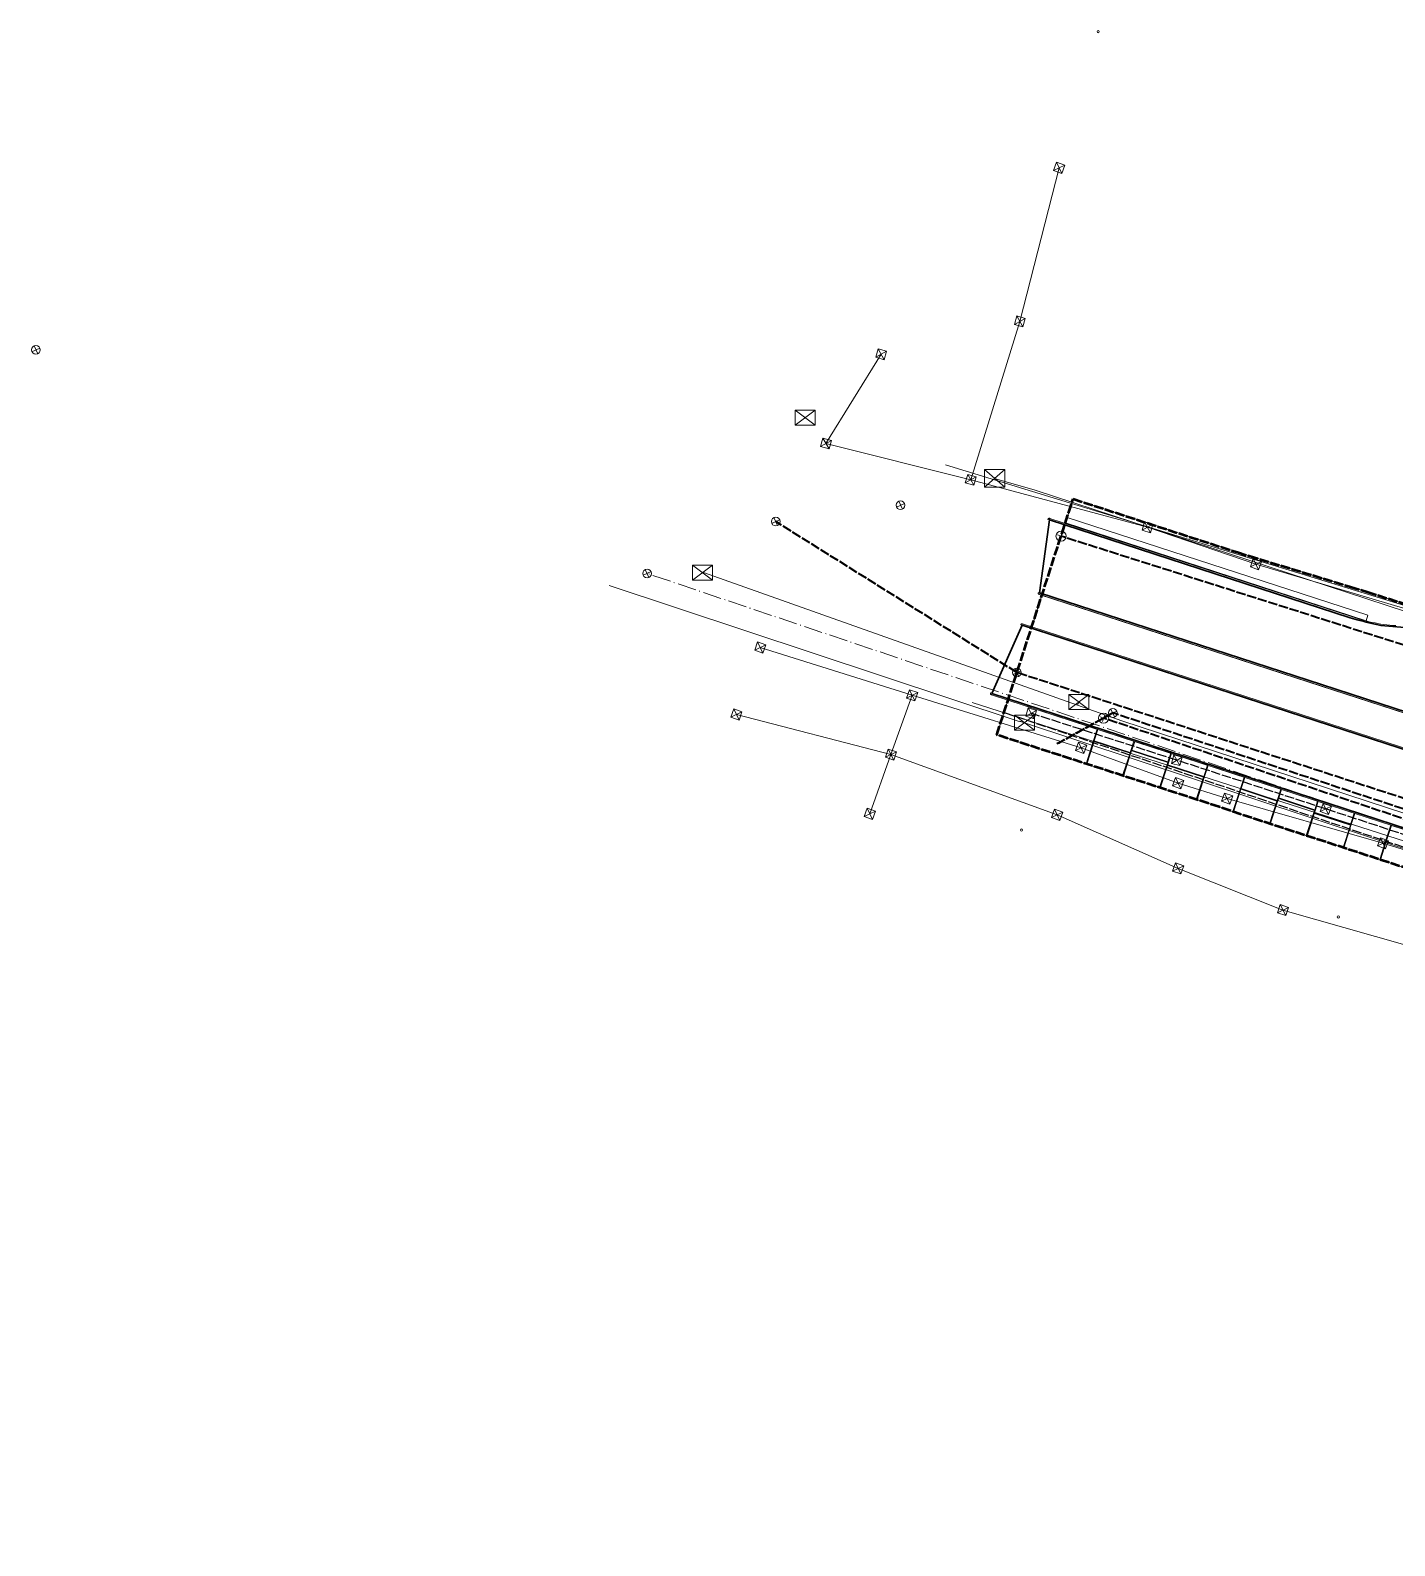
# Model space of a CAD drawing. Header units: metres. Extents: x 105014 to 106600, y 111320 to 118425.
# Drawn here: x 105013.5 to 105200.8, y 112710.9 to 112918.9 of the extents above; entities that cross this region are included whole.
import ezdxf

# ---------------------------------------------------------------- set-up
doc = ezdxf.new("R2010")
doc.units = ezdxf.units.M
doc.linetypes.add('DASHDOT', pattern=[3.556, 2.54, -0.508, 0, -0.508])
doc.linetypes.add('DASHED', pattern=[1.524, 1.27, -0.254])
for name, color, linetype, lineweight in [('00-BASE-LIMITE', 7, 'DASHED', 50), ('00-BASE-UE', 42, 'DASHED', 25), ('10-PAV-CALZADA-MIXTA', 8, 'CONTINUOUS', 30), ('10-PAV-SARDINEL', 252, 'CONTINUOUS', 13), ('20-EP-ZONA-DURA', 253, 'CONTINUOUS', 13), ('20-EP-ZONA-VERDE', 84, 'CONTINUOUS', 13), ('30-RED-ENEL-EXIST', 13, 'CONTINUOUS', 13), ('30-RED-ENEL-NODOS', 11, 'CONTINUOUS', 13), ('30-RED-ENEL-PROY', 1, 'DASHED', 25), ('30-RED-ETB-CAMARA', 151, 'CONTINUOUS', 13), ('30-RED-ETB-EXIST', 145, 'CONTINUOUS', 13), ('35-RH-ACUE-MENOR-EXIST', 151, 'CONTINUOUS', 13), ('35-RH-ACUE-MENOR-PROY', 5, 'DASHED', 25), ('35-RH-PLUV-INTERCEPTOR', 3, 'DASHED', 40), ('35-RH-PLUV-NODOS', 94, 'CONTINUOUS', 13), ('35-RH-PLUV-RETIRO', 8, 'DASHDOT', 13), ('36-RH-SAN-COLECTOR-PROY', 6, 'DASHED', 35), ('36-RH-SAN-POZOS', 216, 'CONTINUOUS', 13)]:
    doc.layers.add(name, color=color, linetype=linetype, lineweight=lineweight)

# ---------------------------------------------------------------- blocks, each defined once
blk = doc.blocks.new('CAM_ETB_T_13A')
for p, q in [((-1.375, -1.025), (1.375, 1.025)), ((-1.375, 1.025), (1.375, -1.025))]:
    blk.add_line(p, q)
blk.add_lwpolyline([(-1.375, -1.025), (1.375, -1.025), (1.375, 1.025), (-1.375, 1.025)], close=True)
blk = doc.blocks.new('CAM_ETB_T_14')
for p, q in [((-1.39, -1.22), (1.39, 1.22)), ((-1.39, 1.22), (1.39, -1.22))]:
    blk.add_line(p, q)
blk.add_lwpolyline([(-1.39, -1.22), (1.39, -1.22), (1.39, 1.22), (-1.39, 1.22)], close=True)
blk = doc.blocks.new('CAM_ETB_T_13')
for p, q in [((-1.375, -1.025), (1.375, 1.025)), ((-1.375, 1.025), (1.375, -1.025))]:
    blk.add_line(p, q)
blk.add_lwpolyline([(-1.375, -1.025), (1.375, -1.025), (1.375, 1.025), (-1.375, 1.025)], close=True)
blk = doc.blocks.new('CAJA_ENEL')
for p, q in [((-0.6, -0.6), (0.6, 0.6)), ((-0.6, 0.6), (0.6, -0.6))]:
    blk.add_line(p, q)
blk.add_lwpolyline([(-0.6, -0.6), (0.6, -0.6), (0.6, 0.6), (-0.6, 0.6)], close=True)
blk = doc.blocks.new('POSTE')
blk.add_circle((0, 0), 0.15)
blk = doc.blocks.new('POZO_SAN')
for p, q in [((-0.5, 0), (0.5, 0)), ((0, -0.5), (0, 0.5))]:
    blk.add_line(p, q)
blk.add_circle((0, 0), 0.7)
blk = doc.blocks.new('POZO_PLUV')
for p, q in [((-0.42, -0.42), (0.42, 0.42)), ((-0.42, 0.42), (0.42, -0.42))]:
    blk.add_line(p, q)
blk.add_circle((0, 0), 0.6)

msp = doc.modelspace()

# ---------------------------------------------------------------- linework, layer by layer
at = {"layer": '00-BASE-LIMITE'}
msp.add_lwpolyline([(105202.9235, 112803.6929), (105179.7183, 112811.2349), (105176.7095, 112812.2797), (105146.1715, 112822.1625), (105156.6529, 112854.5505), (105179.1955, 112847.2205), (105180.8141, 112846.7323), (105194.7067, 112842.4949), (105197.0225, 112841.7885), (105203.5783, 112839.7065)], dxfattribs=at)
at = {"layer": '00-BASE-UE'}
msp.add_lwpolyline([(105202.9235, 112803.6929), (105179.7183, 112811.2349), (105176.7095, 112812.2797), (105146.1715, 112822.1625), (105156.6529, 112854.5505), (105179.1955, 112847.2205), (105180.8141, 112846.7323), (105194.7067, 112842.4949), (105197.0225, 112841.7885), (105203.5783, 112839.7065)], dxfattribs=at)
at = {"layer": '10-PAV-CALZADA-MIXTA'}
for points in [[(105220.4151, 112819.4175), (105190.756, 112829.0572), (105152.0363, 112841.6417), (105153.3911, 112851.6941), (105194.6781, 112838.2481), (105195.6329, 112837.9453), (105198.8739, 112837.1817), (105202.1931, 112836.916)], [(105207.1794, 112807.7278), (105145.5001, 112827.8611), (105149.6481, 112837.2091), (105205.3211, 112819.0981)]]:
    msp.add_lwpolyline(points, dxfattribs=at)
at = {"layer": '10-PAV-SARDINEL'}
for points in [[(105200.9441, 112836.9567), (105200.5285, 112836.986), (105200.1135, 112837.0232), (105199.6994, 112837.0682), (105199.2861, 112837.121), (105198.8739, 112837.1817), (105198.463, 112837.2502), (105198.0534, 112837.3264), (105197.6454, 112837.4104), (105197.239, 112837.5021), (105196.8344, 112837.6015), (105196.4317, 112837.7085), (105196.0312, 112837.8231), (105195.6329, 112837.9453), (105194.6781, 112838.2481), (105153.3911, 112851.6941), (105153.1929, 112851.7209), (105153.1996, 112851.752), (105153.2112, 112851.7816), (105153.2274, 112851.809), (105153.2477, 112851.8335), (105153.2716, 112851.8545), (105153.2985, 112851.8714), (105153.3278, 112851.8838), (105153.3587, 112851.8915), (105153.3904, 112851.8941), (105153.4221, 112851.8917), (105153.453, 112851.8843), (105194.7393, 112838.4385), (105195.6925, 112838.1362), (105196.0879, 112838.0149), (105196.486, 112837.901), (105196.8849, 112837.795), (105197.2834, 112837.6971), (105197.6875, 112837.6059), (105198.09, 112837.5231), (105198.0937, 112837.5224), (105198.4959, 112837.4475), (105198.4996, 112837.4469), (105198.904, 112837.3795), (105199.3138, 112837.3191), (105199.721, 112837.2671), (105199.7247, 112837.2666), (105200.1321, 112837.2223), (105200.5442, 112837.1854), (105200.9576, 112837.1562)], [(105220.3543, 112819.227), (105190.6942, 112828.867), (105151.9745, 112841.4515), (105151.9425, 112841.465), (105151.9134, 112841.4839), (105151.8879, 112841.5075), (105151.867, 112841.5352), (105151.8511, 112841.5661), (105151.8408, 112841.5993), (105151.8365, 112841.6337), (105151.8381, 112841.6684), (105152.0364, 112841.6415), (105190.756, 112829.0572), (105220.4151, 112819.4175)], [(105205.3211, 112819.0981), (105149.6481, 112837.2091), (105149.4653, 112837.2902), (105149.4809, 112837.3188), (105149.5009, 112837.3445), (105149.5249, 112837.3666), (105149.5521, 112837.3845), (105149.5818, 112837.3978), (105149.6134, 112837.4061), (105149.6458, 112837.4091), (105149.6783, 112837.4068), (105149.71, 112837.3993), (105205.3837, 112819.2881)], [(105207.1173, 112807.5377), (105145.438, 112827.671), (105145.4072, 112827.684), (105145.379, 112827.7019), (105145.3542, 112827.7243), (105145.3335, 112827.7505), (105145.3174, 112827.7798), (105145.3064, 112827.8113), (105145.3008, 112827.8443), (105145.3008, 112827.8777), (105145.3063, 112827.9106), (105145.3173, 112827.9422), (105145.5002, 112827.8609), (105207.1794, 112807.7278)]]:
    msp.add_lwpolyline(points, dxfattribs=at)
at = {"layer": '20-EP-ZONA-DURA'}
msp.add_lwpolyline([(105200.9576, 112837.1562), (105200.5442, 112837.1854), (105200.1321, 112837.2223), (105199.7247, 112837.2666), (105199.721, 112837.2671), (105199.3138, 112837.3191), (105198.904, 112837.3795), (105198.4996, 112837.4469), (105198.4959, 112837.4475), (105198.0937, 112837.5224), (105198.09, 112837.5231), (105197.6875, 112837.6059), (105197.2834, 112837.6971), (105196.8849, 112837.795), (105196.486, 112837.901), (105196.0879, 112838.0149), (105195.6925, 112838.1362), (105194.7393, 112838.4385), (105155.5672, 112851.1958), (105155.5884, 112851.2611), (105196.8731, 112837.8289), (105197.1177, 112838.5903), (105155.8346, 112852.022), (105156.6529, 112854.5505), (105179.1955, 112847.2205), (105180.8141, 112846.7323), (105194.7067, 112842.4949), (105197.0225, 112841.7885), (105197.0225, 112841.7885), (105203.5783, 112839.7065)], dxfattribs=at)
for points in [[(105159.4695, 112821.3959), (105158.4252, 112818.1969), (105146.1715, 112822.1625), (105147.7138, 112826.9281), (105159.9695, 112822.9275), (105159.4695, 112821.3959)], [(105164.4677, 112819.6445), (105163.4539, 112816.5695), (105158.5204, 112818.1661), (105159.5339, 112821.2711), (105164.4677, 112819.6445)], [(105169.5415, 112818.0925), (105168.5101, 112814.9332), (105163.5615, 112816.5347), (105164.5937, 112819.7077), (105165.1027, 112821.2521), (105164.7223, 112820.0864), (105164.6913, 112819.9915), (105169.6346, 112818.3777), (105169.5415, 112818.0925)], [(105174.5569, 112816.3657), (105173.5631, 112813.298), (105168.6182, 112814.8982), (105169.6365, 112818.0615), (105170.1411, 112819.6073), (105169.6407, 112818.0632), (105169.6099, 112817.9681), (105174.5569, 112816.3657)], [(105178.5839, 112811.6357), (105178.6791, 112811.6047), (105179.6869, 112814.6921), (105184.6206, 112813.0655), (105183.6011, 112809.973), (105179.7183, 112811.2349), (105176.7095, 112812.2797), (105173.6583, 112813.2672), (105174.6827, 112816.4295), (105175.1795, 112817.9627), (105180.1227, 112816.3491), (105179.6225, 112814.8169), (105178.5839, 112811.6357)], [(105189.6945, 112811.5135), (105188.6553, 112808.3303), (105183.7087, 112809.938), (105184.7467, 112813.1287), (105185.2559, 112814.6735), (105184.8752, 112813.5074), (105184.8443, 112813.4125), (105189.7875, 112811.7987), (105189.6945, 112811.5135)], [(105194.7099, 112809.7867), (105193.7062, 112806.6886), (105188.7634, 112808.2951), (105189.7895, 112811.4825), (105190.2943, 112813.0289), (105189.7938, 112811.4842), (105189.7629, 112811.3893), (105194.7099, 112809.7867)], [(105199.7755, 112808.2381), (105198.7361, 112805.0539), (105193.8014, 112806.6577), (105194.8357, 112809.8507), (105195.3325, 112811.3843), (105200.2759, 112809.7707), (105199.7755, 112808.2381)], [(105215.1913, 112803.2587), (105214.1427, 112800.0465), (105210.9121, 112801.0965), (105202.9235, 112803.6929), (105198.8627, 112805.0127), (105199.8705, 112808.2069), (105200.3709, 112809.7397), (105207.1173, 112807.5377), (105215.6761, 112804.7433), (105215.1913, 112803.2587)]]:
    msp.add_lwpolyline(points, close=True, dxfattribs=at)
at = {"layer": '20-EP-ZONA-VERDE'}
for points in [[(105197.1177, 112838.5903), (105196.8731, 112837.8289), (105155.5829, 112851.2629), (105155.8331, 112852.0225), (105197.1177, 112838.5903)], [(105160.0645, 112822.8965), (105159.5604, 112821.3675), (105159.5291, 112821.2727), (105159.5339, 112821.2711), (105158.5175, 112818.1573), (105158.4225, 112818.1885), (105159.4695, 112821.3959), (105159.9695, 112822.9275), (105160.0645, 112822.8965)], [(105159.5648, 112821.3658), (105159.5604, 112821.3675), (105160.0645, 112822.8965), (105159.5648, 112821.3658)], [(105165.0077, 112821.2829), (105164.4989, 112819.7394), (105159.5648, 112821.3658), (105160.0645, 112822.8965), (105165.0077, 112821.2829)], [(105159.5648, 112821.3658), (105159.5339, 112821.2711), (105159.5291, 112821.2727), (105159.5604, 112821.3675), (105159.5648, 112821.3658)], [(105164.4989, 112819.7394), (105164.4677, 112819.6445), (105159.5339, 112821.2711), (105159.5648, 112821.3658), (105164.4989, 112819.7394)], [(105165.1027, 112821.2521), (105164.5937, 112819.7077), (105163.5517, 112816.5047), (105163.4443, 112816.5403), (105164.4677, 112819.6445), (105164.4989, 112819.7394), (105165.0077, 112821.2829), (105165.1027, 112821.2521)], [(105170.0461, 112819.6383), (105169.6657, 112818.4727), (105164.7223, 112820.0864), (105165.1027, 112821.2521), (105170.0461, 112819.6383)], [(105169.6657, 112818.4727), (105169.6346, 112818.3777), (105164.6913, 112819.9915), (105164.7223, 112820.0864), (105169.6657, 112818.4727)], [(105170.1411, 112819.6073), (105169.6365, 112818.0615), (105168.6065, 112814.8619), (105168.4983, 112814.8971), (105169.5415, 112818.0925), (105169.6346, 112818.3777), (105169.6657, 112818.4727), (105170.0461, 112819.6383), (105170.1411, 112819.6073)], [(105175.0843, 112817.9937), (105174.5876, 112816.4607), (105169.6407, 112818.0632), (105170.1411, 112819.6073), (105175.0843, 112817.9937)], [(105174.5876, 112816.4607), (105174.5569, 112816.3657), (105169.6099, 112817.9681), (105169.6407, 112818.0632), (105174.5876, 112816.4607)], [(105175.1795, 112817.9627), (105174.6827, 112816.4295), (105173.6445, 112813.2245), (105173.5493, 112813.2555), (105174.5569, 112816.3657), (105174.5876, 112816.4607), (105175.0843, 112817.9937), (105175.1795, 112817.9627)], [(105180.2177, 112816.3181), (105179.7134, 112814.7885), (105179.6821, 112814.6937), (105179.6869, 112814.6921), (105178.6791, 112811.6047), (105178.5839, 112811.6357), (105179.6225, 112814.8169), (105180.1227, 112816.3491), (105180.2177, 112816.3181)], [(105179.7178, 112814.7868), (105179.6869, 112814.6921), (105179.6821, 112814.6937), (105179.7134, 112814.7885), (105179.7178, 112814.7868)], [(105184.6518, 112813.1604), (105184.6206, 112813.0655), (105179.6869, 112814.6921), (105179.7178, 112814.7868), (105184.6518, 112813.1604)], [(105179.7178, 112814.7868), (105179.7134, 112814.7885), (105180.2177, 112816.3181), (105179.7178, 112814.7868)], [(105185.1609, 112814.7045), (105184.6518, 112813.1604), (105179.7178, 112814.7868), (105180.2177, 112816.3181), (105185.1609, 112814.7045)], [(105185.2559, 112814.6735), (105184.7467, 112813.1287), (105183.7047, 112809.9257), (105183.5973, 112809.9613), (105184.6206, 112813.0655), (105184.6518, 112813.1604), (105185.1609, 112814.7045), (105185.2559, 112814.6735)], [(105190.1993, 112813.0599), (105189.8186, 112811.8939), (105184.8752, 112813.5074), (105185.2559, 112814.6735), (105190.1993, 112813.0599)], [(105189.8186, 112811.8939), (105189.7875, 112811.7987), (105184.8443, 112813.4125), (105184.8752, 112813.5074), (105189.8186, 112811.8939)], [(105190.2943, 112813.0289), (105189.7895, 112811.4825), (105188.7595, 112808.2831), (105188.6513, 112808.3181), (105189.6945, 112811.5135), (105189.7875, 112811.7987), (105189.8186, 112811.8939), (105190.1993, 112813.0599), (105190.2943, 112813.0289)], [(105195.2375, 112811.4152), (105194.7406, 112809.8817), (105189.7938, 112811.4842), (105190.2943, 112813.0289), (105195.2375, 112811.4152)], [(105194.7406, 112809.8817), (105194.7099, 112809.7867), (105189.7629, 112811.3893), (105189.7938, 112811.4842), (105194.7406, 112809.8817)], [(105195.3325, 112811.3843), (105194.8357, 112809.8507), (105193.7975, 112806.6457), (105193.7023, 112806.6765), (105194.7099, 112809.7867), (105194.7406, 112809.8817), (105195.2375, 112811.4152), (105195.3325, 112811.3843)], [(105200.3709, 112809.7397), (105199.8705, 112808.2069), (105198.8623, 112805.0115), (105198.7361, 112805.0539), (105199.7755, 112808.2381), (105200.2759, 112809.7707), (105200.3709, 112809.7397)]]:
    msp.add_lwpolyline(points, close=True, dxfattribs=at)
msp.add_lwpolyline([(105205.3829, 112819.2883), (105150.9687, 112836.9897), (105152.3719, 112841.3223), (105220.3533, 112819.2273)], dxfattribs=at)
at = {"layer": '30-RED-ENEL-EXIST'}
for points in [[(105149.3309, 112878.9193), (105154.7323, 112900.0001)], [(105142.5983, 112857.1791), (105149.3309, 112878.9193)], [(105122.7327, 112862.1721), (105130.2961, 112874.4041)], [(105142.5983, 112857.1791), (105122.7327, 112862.1721)], [(105166.8623, 112850.6557), (105142.5983, 112857.1791)], [(105181.7481, 112845.5885), (105166.8623, 112850.6557)], [(105202.4635, 112839.4037), (105181.7481, 112845.5885)], [(105134.5569, 112827.5969), (105113.7153, 112834.1527)], [(105134.5569, 112827.5969), (105131.6515, 112819.4611)], [(105157.7483, 112820.3945), (105134.5569, 112827.5969)], [(105131.6515, 112819.4611), (105110.4337, 112824.9487)], [(105131.6515, 112819.4611), (105128.7459, 112811.3253)], [(105154.4717, 112811.1983), (105131.6515, 112819.4611)], [(105171.0623, 112815.5469), (105157.7483, 112820.3945)], [(105177.7961, 112813.4229), (105171.0623, 112815.5469)], [(105199.1877, 112807.2787), (105177.7961, 112813.4229)], [(105171.0713, 112803.8411), (105154.4717, 112811.1983)], [(105235.5533, 112796.0481), (105199.1877, 112807.2787)], [(105185.4603, 112798.1131), (105171.0713, 112803.8411)], [(105210.8863, 112790.8611), (105185.4603, 112798.1131)]]:
    msp.add_lwpolyline(points, dxfattribs=at)
at = {"layer": '30-RED-ENEL-PROY'}
for points in [[(105170.8987, 112818.6793), (105150.8857, 112825.1255)], [(105191.3347, 112811.9997), (105170.8987, 112818.6793)], [(105211.4861, 112805.3733), (105191.3347, 112811.9997)]]:
    msp.add_lwpolyline(points, dxfattribs=at)
at = {"layer": '30-RED-ETB-EXIST'}
for points in [[(105145.883, 112857.375), (105151.449, 112855.745), (105205.081, 112838.185), (105205.104, 112838.253)], [(105105.799, 112844.429), (105105.902, 112844.453), (105157.272, 112826.239), (105157.427, 112826.674)], [(105092.951, 112842.686), (105149.095, 112824.029), (105149.986, 112823.844)], [(105157.427, 112826.674), (105157.272, 112826.239), (105163.326, 112824.093), (105212.541, 112807.986), (105236.356, 112800.394)], [(105149.986, 112823.844), (105149.316, 112824.066), (105205.46, 112805.41), (105205.923, 112805.073)]]:
    msp.add_lwpolyline(points, dxfattribs=at)
at = {"layer": '35-RH-ACUE-MENOR-EXIST'}
for points in [[(105334.83, 112799.27), (105139.12, 112859.21)], [(105334.83, 112799.27), (105139.12, 112859.21)], [(105142.7782, 112826.6219), (105290.85, 112779.12), (105346.1, 112760.24)]]:
    msp.add_lwpolyline(points, dxfattribs=at)
at = {"layer": '35-RH-ACUE-MENOR-PROY'}
msp.add_lwpolyline([(105370.691, 112701.8888), (105366.544, 112717.8541), (105361.1677, 112738.5522), (105358.4748, 112748.9194), (105356.9812, 112755.3645), (105355.5454, 112756.9563), (105346.0551, 112760.4521), (105337.4682, 112763.1052), (105295.1801, 112776.042), (105256.8634, 112788.2406), (105255.2416, 112788.7872), (105239.0869, 112794.2322), (105238.0991, 112794.5682), (105147.1597, 112825.2163)], dxfattribs=at)
at = {"layer": '35-RH-PLUV-INTERCEPTOR'}
for points in [[(105148.9398, 112830.7171), (105115.833, 112851.44)], [(105237.2472, 112801.9891), (105148.9398, 112830.7171)], [(105162.1015, 112825.1667), (105154.5826, 112820.9986)], [(105236.6965, 112800.5247), (105162.1015, 112825.1667)]]:
    msp.add_lwpolyline(points, dxfattribs=at)
at = {"layer": '35-RH-PLUV-RETIRO'}
msp.add_lwpolyline([(105239.957, 112796.524), (105098.175, 112844.321)], dxfattribs=at)
at = {"layer": '36-RH-SAN-COLECTOR-PROY'}
for points in [[(105203.5462, 112834.0028), (105154.9963, 112849.4318)], [(105160.8385, 112824.4546), (105154.439, 112820.918)], [(105210.3752, 112807.83), (105160.8385, 112824.4546)]]:
    msp.add_lwpolyline(points, dxfattribs=at)

# ---------------------------------------------------------------- block references
at = {"layer": '30-RED-ENEL-NODOS'}
for name, p, rotation in [('POSTE', (105160.0943, 112918.6909), 165.6), ('CAJA_ENEL', (105154.7323, 112900), 340.3), ('CAJA_ENEL', (105149.3309, 112878.9192), 164.2), ('CAJA_ENEL', (105130.296, 112874.404), 164.2), ('CAJA_ENEL', (105122.7327, 112862.172), 164.2), ('CAJA_ENEL', (105142.5982, 112857.1791), 164.2), ('CAJA_ENEL', (105166.8622, 112850.6556), 164.2), ('CAJA_ENEL', (105181.7481, 112845.5884), 340.3), ('CAJA_ENEL', (105113.7152, 112834.1527), 340.3), ('CAJA_ENEL', (105134.5569, 112827.5968), 161.5), ('CAJA_ENEL', (105110.4336, 112824.9486), 340.3), ('CAJA_ENEL', (105150.8857, 112825.1255), 163.6), ('CAJA_ENEL', (105157.7483, 112820.3945), 340.3), ('CAJA_ENEL', (105131.6513, 112819.461), 161.5), ('CAJA_ENEL', (105170.8986, 112818.6792), 164.8), ('CAJA_ENEL', (105171.0622, 112815.5468), 340.3), ('CAJA_ENEL', (105177.7961, 112813.4228), 161.5), ('CAJA_ENEL', (105191.3347, 112811.9996), 160.4), ('CAJA_ENEL', (105128.7458, 112811.3253), 161.5), ('CAJA_ENEL', (105154.4717, 112811.1982), 340.3), ('POSTE', (105149.5687, 112809.0964), 179.8), ('CAJA_ENEL', (105199.1876, 112807.2786), 340.3), ('CAJA_ENEL', (105171.0713, 112803.841), 340.3), ('CAJA_ENEL', (105185.4603, 112798.1131), 161.5), ('POSTE', (105193.0536, 112797.1703), 179.8)]:
    msp.add_blockref(name, p, dxfattribs=dict(at, rotation=rotation))
at = {"layer": '30-RED-ETB-CAMARA'}
for name, p in [('CAM_ETB_T_13', (105119.866, 112865.695)), ('CAM_ETB_T_14', (105145.883, 112857.375)), ('CAM_ETB_T_13A', (105105.799, 112844.429)), ('CAM_ETB_T_13A', (105157.427, 112826.674)), ('CAM_ETB_T_13', (105149.986, 112823.844))]:
    msp.add_blockref(name, p, dxfattribs=at)
at = {"layer": '35-RH-PLUV-NODOS', "rotation": 340}
for p in [(105014.2837, 112875.0145), (105132.967, 112853.682), (105115.833, 112851.44), (105098.175, 112844.321), (105148.9398, 112830.7171), (105162.1015, 112825.1667)]:
    msp.add_blockref('POZO_PLUV', p, dxfattribs=at)
at = {"layer": '36-RH-SAN-POZOS', "rotation": 340}
for p in [(105154.9963, 112849.4318), (105160.8385, 112824.4546)]:
    msp.add_blockref('POZO_SAN', p, dxfattribs=at)

doc.saveas('drawing.dxf')
